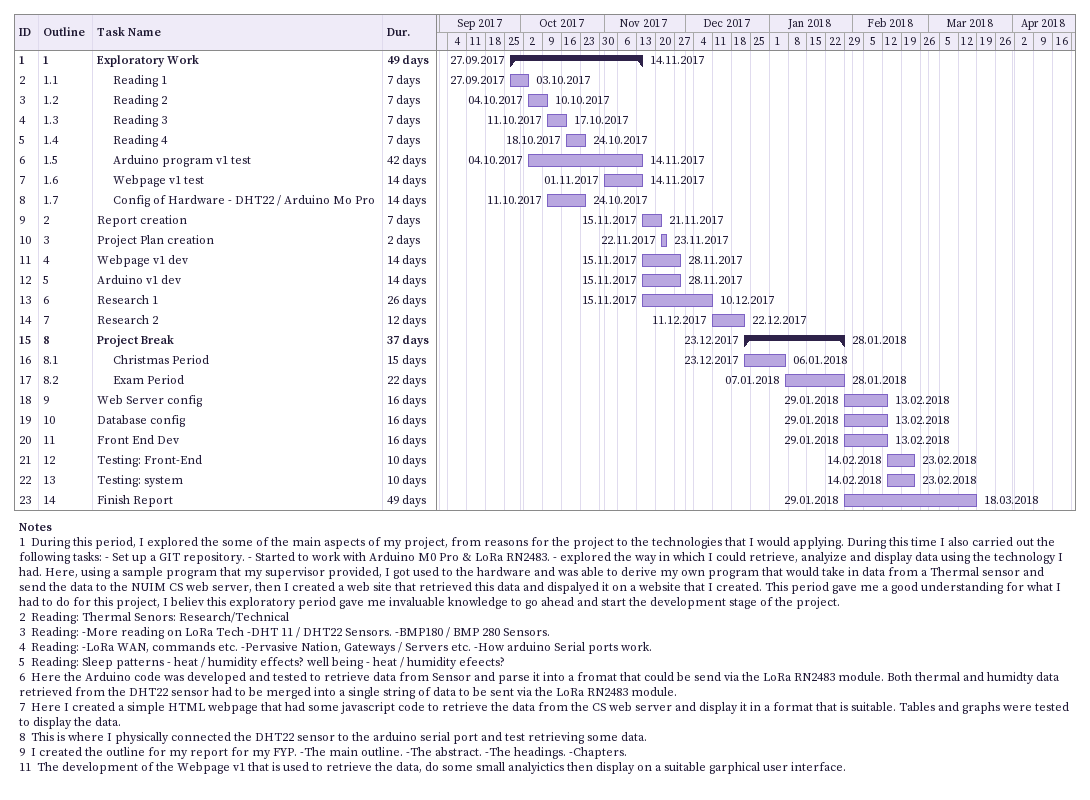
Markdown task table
| ID | WBS | Task | Duration | Start | Finish |
|---|---|---|---|---|---|
| 1 | 1 | **Exploratory Work** | 49d | 2017-09-27 | 2017-11-14 |
| 2 | 1.1 | Reading 1 | 7d | 2017-09-27 | 2017-10-03 |
| 3 | 1.2 | Reading 2 | 7d | 2017-10-04 | 2017-10-10 |
| 4 | 1.3 | Reading 3 | 7d | 2017-10-11 | 2017-10-17 |
| 5 | 1.4 | Reading 4 | 7d | 2017-10-18 | 2017-10-24 |
| 6 | 1.5 | Arduino program v1 test | 42d | 2017-10-04 | 2017-11-14 |
| 7 | 1.6 | Webpage v1 test | 14d | 2017-11-01 | 2017-11-14 |
| 8 | 1.7 | Config of Hardware - DHT22 / Arduino Mo Pro | 14d | 2017-10-11 | 2017-10-24 |
| 9 | 2 | Report creation | 7d | 2017-11-15 | 2017-11-21 |
| 10 | 3 | Project Plan creation | 2d | 2017-11-22 | 2017-11-23 |
| 11 | 4 | Webpage v1 dev | 14d | 2017-11-15 | 2017-11-28 |
| 12 | 5 | Arduino v1 dev | 14d | 2017-11-15 | 2017-11-28 |
| 13 | 6 | Research 1 | 26d | 2017-11-15 | 2017-12-10 |
| 14 | 7 | Research 2 | 12d | 2017-12-11 | 2017-12-22 |
| 15 | 8 | **Project Break** | 37d | 2017-12-23 | 2018-01-28 |
| 16 | 8.1 | Christmas Period | 15d | 2017-12-23 | 2018-01-06 |
| 17 | 8.2 | Exam Period | 22d | 2018-01-07 | 2018-01-28 |
| 18 | 9 | Web Server config | 16d | 2018-01-29 | 2018-02-13 |
| 19 | 10 | Database config | 16d | 2018-01-29 | 2018-02-13 |
| 20 | 11 | Front End Dev | 16d | 2018-01-29 | 2018-02-13 |
| 21 | 12 | Testing: Front-End | 10d | 2018-02-14 | 2018-02-23 |
| 22 | 13 | Testing: system | 10d | 2018-02-14 | 2018-02-23 |
| 23 | 14 | Finish Report | 49d | 2018-01-29 | 2018-03-18 |

Notes
- 1: During this period, I explored the some of the main aspects of my project, from reasons for the project to the technologies that I would applying. During this time I also carried out the following tasks: - Set up a GIT repository. - Started to work with Arduino M0 Pro & LoRa RN2483. - explored the way in which I could retrieve, analyize and display data using the technology I had. Here, using a sample program that my supervisor provided, I got used to the hardware and was able to derive my own program that would take in data from a Thermal sensor and send the data to the NUIM CS web server, then I created a web site that retrieved this data and dispalyed it on a website that I created. This period gave me a good understanding for what I had to do for this project, I believ this exploratory period gave me invaluable knowledge to go ahead and start the development stage of the project.
- 2: Reading: Thermal Senors: Research/Technical
- 3: Reading: -More reading on LoRa Tech -DHT 11 / DHT22 Sensors. -BMP180 / BMP 280 Sensors.
- 4: Reading: -LoRa WAN, commands etc. -Pervasive Nation, Gateways / Servers etc. -How arduino Serial ports work.
- 5: Reading: Sleep patterns - heat / humidity effects? well being - heat / humidity efeects?
- 6: Here the Arduino code was developed and tested to retrieve data from Sensor and parse it into a fromat that could be send via the LoRa RN2483 module. Both thermal and humidty data retrieved from the DHT22 sensor had to be merged into a single string of data to be sent via the LoRa RN2483 module.
- 7: Here I created a simple HTML webpage that had some javascript code to retrieve the data from the CS web server and display it in a format that is suitable. Tables and graphs were tested to display the data.
- 8: This is where I physically connected the DHT22 sensor to the arduino serial port and test retrieving some data.
- 9: I created the outline for my report for my FYP. -The main outline. -The abstract. -The headings. -Chapters.
- 11: The development of the Webpage v1 that is used to retrieve the data, do some small analyictics then display on a suitable garphical user interface.
